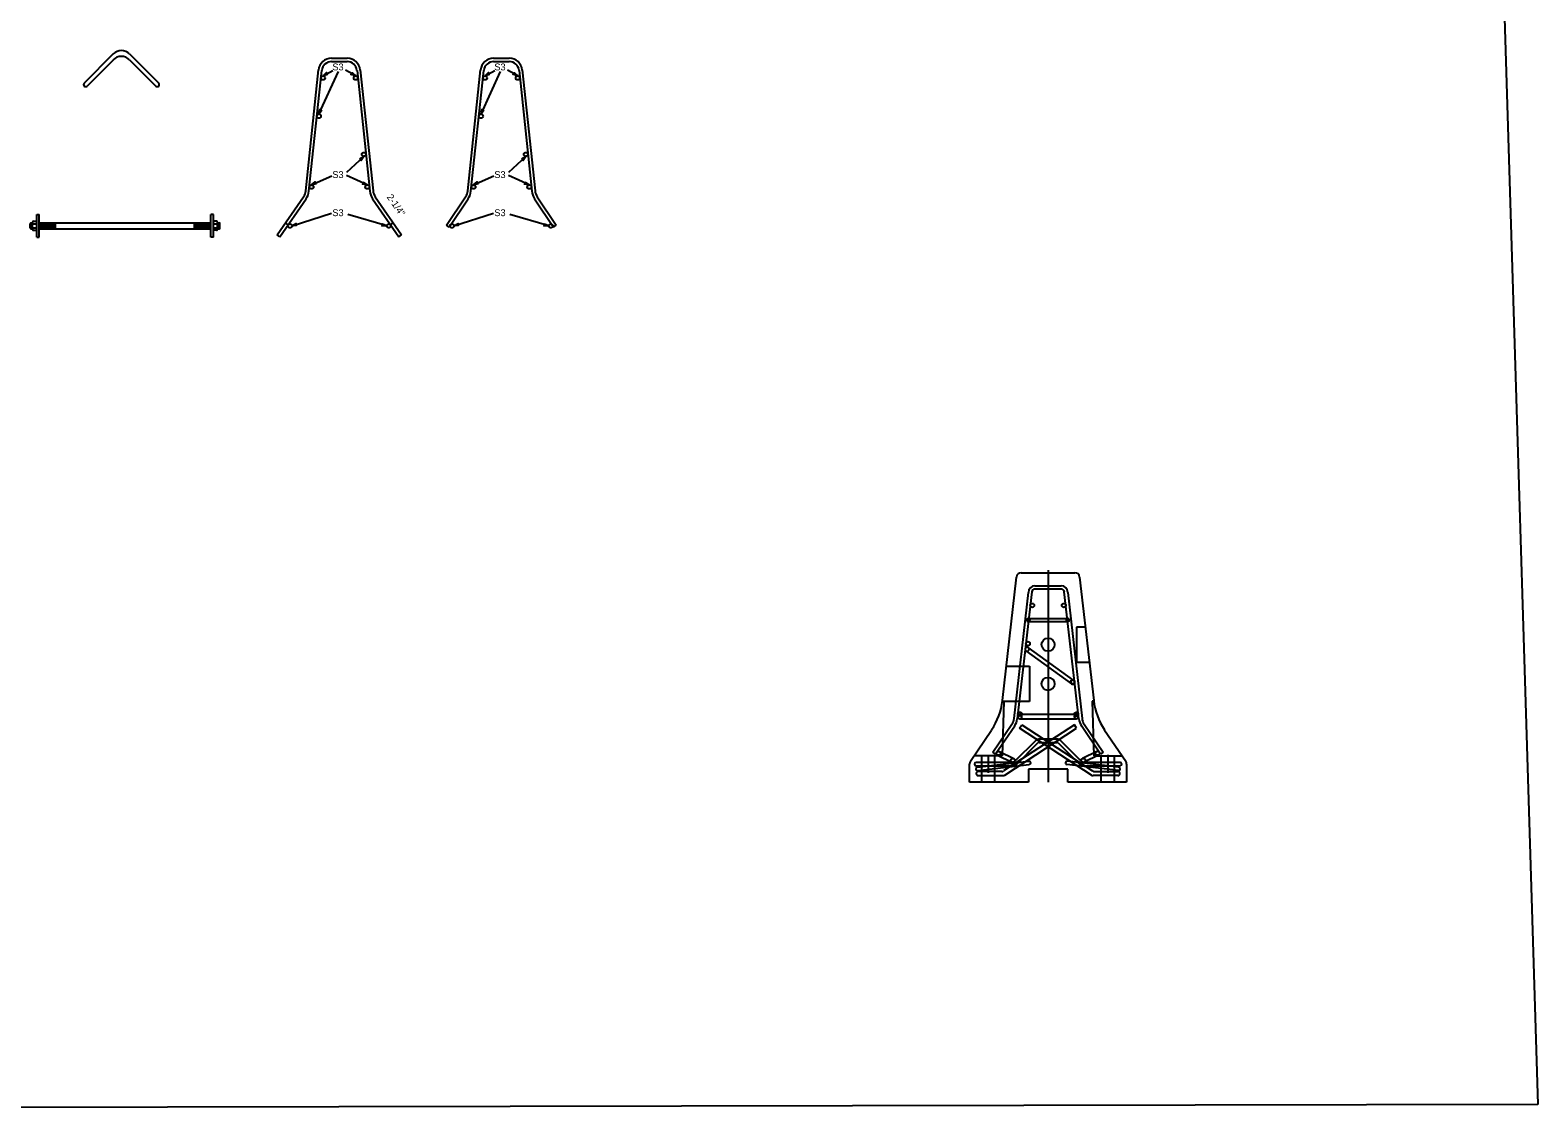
# Model space of a CAD drawing. Extents: x 3565 to 3717, y 391 to 444.
# Drawn here: x 3634.79 to 3653.99, y 390.79 to 404.64 of the extents above; entities that cross this region are included whole.
import ezdxf

# ---------------------------------------------------------------- set-up
doc = ezdxf.new("R2010")
doc.units = 0
for name, color, linetype in [('56 Stage 3 Anno', 7, 'Continuous'), ('60 Nongeo Data', 7, 'Continuous'), ('str_Center-Line-A', 7, 'Continuous'), ('str_Concrete-A', 7, 'Continuous'), ('str_Misc-Steel-A', 7, 'Continuous'), ('str_Reinforcement-C', 7, 'Continuous'), ('str_Reinforcement-D', 7, 'Continuous'), ('str_Reinforcement-E', 7, 'Continuous'), ('str_Reinforcement-F', 7, 'Continuous'), ('str_Reinforcement-G', 7, 'Continuous'), ('str_Reinforcement-H', 7, 'Continuous'), ('tcd_MISC', 7, 'Continuous')]:
    doc.layers.add(name, color=color, linetype=linetype)

msp = doc.modelspace()

# ---------------------------------------------------------------- linework, layer by layer
at = {"layer": '56 Stage 3 Anno'}
for p, q in [((3638.467, 403.57), (3638.717, 404.114)), ((3638.519, 404.057), (3638.643, 404.127)), ((3638.936, 404.057), (3638.807, 404.129)), ((3640.531, 403.57), (3640.78, 404.114)), ((3640.582, 404.057), (3640.706, 404.127)), ((3640.999, 404.057), (3640.87, 404.129)), ((3639.039, 403.031), (3638.82, 402.827)), ((3641.102, 403.031), (3640.883, 402.827)), ((3638.372, 402.669), (3638.632, 402.786)), ((3639.083, 402.669), (3638.818, 402.79)), ((3640.435, 402.669), (3640.696, 402.786)), ((3641.146, 402.669), (3640.881, 402.79)), ((3638.124, 402.147), (3638.625, 402.31)), ((3639.331, 402.147), (3638.835, 402.294)), ((3640.187, 402.147), (3640.689, 402.31)), ((3641.394, 402.147), (3640.898, 402.294))]:
    msp.add_line(p, q, dxfattribs=at)
for points in [[(3638.577, 404.075), (3638.519, 404.057), (3638.564, 404.098), (3638.564, 404.093), (3638.531, 404.064), (3638.574, 404.077), (3638.57, 404.079), (3638.543, 404.07), (3638.564, 404.089), (3638.564, 404.085), (3638.555, 404.077), (3638.566, 404.081), (3638.564, 404.082), (3638.564, 404.098), (3638.564, 404.082)], [(3638.889, 404.099), (3638.936, 404.057), (3638.875, 404.075), (3638.879, 404.077), (3638.923, 404.064), (3638.889, 404.095), (3638.889, 404.09), (3638.911, 404.071), (3638.883, 404.079), (3638.886, 404.081), (3638.899, 404.078), (3638.889, 404.086), (3638.889, 404.083), (3638.875, 404.075), (3638.889, 404.083)], [(3640.64, 404.075), (3640.582, 404.057), (3640.627, 404.098), (3640.627, 404.093), (3640.594, 404.064), (3640.637, 404.077), (3640.633, 404.079), (3640.606, 404.07), (3640.627, 404.089), (3640.627, 404.085), (3640.618, 404.077), (3640.63, 404.081), (3640.627, 404.082), (3640.627, 404.098), (3640.627, 404.082)], [(3640.952, 404.099), (3640.999, 404.057), (3640.939, 404.075), (3640.942, 404.077), (3640.987, 404.064), (3640.952, 404.095), (3640.952, 404.09), (3640.974, 404.071), (3640.946, 404.079), (3640.95, 404.081), (3640.962, 404.078), (3640.952, 404.086), (3640.952, 404.083), (3640.939, 404.075), (3640.952, 404.083)], [(3638.504, 403.619), (3638.467, 403.57), (3638.48, 403.63), (3638.482, 403.626), (3638.473, 403.583), (3638.5, 403.618), (3638.496, 403.618), (3638.479, 403.595), (3638.484, 403.623), (3638.487, 403.619), (3638.484, 403.607), (3638.492, 403.617), (3638.489, 403.617), (3638.48, 403.63), (3638.489, 403.617)], [(3640.567, 403.619), (3640.531, 403.57), (3640.543, 403.63), (3640.545, 403.626), (3640.536, 403.583), (3640.563, 403.618), (3640.559, 403.618), (3640.542, 403.595), (3640.548, 403.623), (3640.55, 403.619), (3640.547, 403.607), (3640.555, 403.617), (3640.552, 403.617), (3640.543, 403.63), (3640.552, 403.617)], [(3638.987, 403), (3639.039, 403.031), (3639.005, 402.981), (3639.004, 402.985), (3639.029, 403.022), (3638.991, 402.999), (3638.994, 402.998), (3639.019, 403.012), (3639.003, 402.989), (3639.002, 402.993), (3639.009, 403.003), (3638.998, 402.997), (3639.001, 402.996), (3639.005, 402.981), (3639.001, 402.996)], [(3641.05, 403), (3641.102, 403.031), (3641.068, 402.981), (3641.067, 402.985), (3641.092, 403.022), (3641.054, 402.999), (3641.058, 402.998), (3641.082, 403.012), (3641.066, 402.989), (3641.065, 402.993), (3641.072, 403.003), (3641.062, 402.997), (3641.065, 402.996), (3641.068, 402.981), (3641.065, 402.996)], [(3638.431, 402.683), (3638.372, 402.669), (3638.42, 402.707), (3638.419, 402.702), (3638.384, 402.675), (3638.428, 402.685), (3638.424, 402.687), (3638.397, 402.681), (3638.419, 402.698), (3638.419, 402.694), (3638.409, 402.687), (3638.421, 402.69), (3638.418, 402.691), (3638.42, 402.707), (3638.418, 402.691)], [(3639.031, 402.705), (3639.083, 402.669), (3639.021, 402.679), (3639.024, 402.682), (3639.07, 402.674), (3639.031, 402.7), (3639.032, 402.696), (3639.057, 402.679), (3639.027, 402.684), (3639.031, 402.687), (3639.043, 402.685), (3639.033, 402.692), (3639.033, 402.689), (3639.021, 402.679), (3639.033, 402.689)], [(3640.494, 402.683), (3640.435, 402.669), (3640.483, 402.707), (3640.482, 402.702), (3640.447, 402.675), (3640.491, 402.685), (3640.488, 402.687), (3640.46, 402.681), (3640.482, 402.698), (3640.482, 402.694), (3640.472, 402.687), (3640.484, 402.69), (3640.481, 402.691), (3640.483, 402.707), (3640.481, 402.691)], [(3641.094, 402.705), (3641.146, 402.669), (3641.084, 402.679), (3641.087, 402.682), (3641.133, 402.674), (3641.095, 402.7), (3641.095, 402.696), (3641.12, 402.679), (3641.091, 402.684), (3641.094, 402.687), (3641.107, 402.685), (3641.096, 402.692), (3641.097, 402.689), (3641.084, 402.679), (3641.097, 402.689)], [(3638.184, 402.155), (3638.124, 402.147), (3638.175, 402.179), (3638.175, 402.175), (3638.137, 402.152), (3638.181, 402.157), (3638.178, 402.16), (3638.15, 402.156), (3638.174, 402.171), (3638.173, 402.167), (3638.162, 402.161), (3638.175, 402.162), (3638.172, 402.164), (3638.175, 402.179), (3638.172, 402.164)], [(3639.274, 402.175), (3639.331, 402.147), (3639.268, 402.149), (3639.271, 402.152), (3639.317, 402.15), (3639.276, 402.171), (3639.277, 402.167), (3639.303, 402.154), (3639.274, 402.155), (3639.277, 402.158), (3639.29, 402.157), (3639.278, 402.163), (3639.279, 402.16), (3639.268, 402.149), (3639.279, 402.16)], [(3640.247, 402.155), (3640.187, 402.147), (3640.239, 402.179), (3640.238, 402.175), (3640.2, 402.152), (3640.244, 402.157), (3640.241, 402.16), (3640.213, 402.156), (3640.237, 402.171), (3640.236, 402.167), (3640.226, 402.161), (3640.238, 402.162), (3640.236, 402.164), (3640.239, 402.179), (3640.236, 402.164)], [(3641.338, 402.175), (3641.394, 402.147), (3641.331, 402.149), (3641.334, 402.152), (3641.38, 402.15), (3641.339, 402.171), (3641.34, 402.167), (3641.367, 402.154), (3641.337, 402.155), (3641.34, 402.158), (3641.353, 402.157), (3641.341, 402.163), (3641.342, 402.16), (3641.331, 402.149), (3641.342, 402.16)]]:
    msp.add_lwpolyline(points, close=True, dxfattribs=at)
at = {"layer": '60 Nongeo Data'}
for p, q in [((3635.848, 404.336), (3635.477, 403.965)), ((3635.849, 404.263), (3635.514, 403.928)), ((3636.054, 404.263), (3636.389, 403.928)), ((3636.055, 404.336), (3636.426, 403.965)), ((3638.627, 404.281), (3638.827, 404.281)), ((3638.627, 404.239), (3638.827, 404.239)), ((3640.691, 404.281), (3640.891, 404.281)), ((3640.691, 404.239), (3640.891, 404.239)), ((3638.299, 402.594), (3638.462, 404.132)), ((3638.34, 402.589), (3638.503, 404.127)), ((3638.952, 404.127), (3639.115, 402.589)), ((3638.993, 404.132), (3639.156, 402.594)), ((3640.362, 402.594), (3640.525, 404.132)), ((3640.403, 402.589), (3640.566, 404.127)), ((3641.015, 404.127), (3641.178, 402.589)), ((3641.056, 404.132), (3641.219, 402.594)), ((3637.936, 402.031), (3638.27, 402.517)), ((3637.97, 402.007), (3638.305, 402.493)), ((3639.15, 402.493), (3639.485, 402.007)), ((3639.184, 402.517), (3639.519, 402.031)), ((3640.093, 402.156), (3640.334, 402.517)), ((3640.127, 402.132), (3640.368, 402.493)), ((3641.213, 402.493), (3641.454, 402.132)), ((3641.248, 402.517), (3641.489, 402.156)), ((3634.872, 402.294), (3634.904, 402.294)), ((3634.872, 402.002), (3634.872, 402.294)), ((3634.904, 402.002), (3634.904, 402.294)), ((3637.122, 402.294), (3637.091, 402.294)), ((3637.091, 402.002), (3637.091, 402.294)), ((3637.122, 402.002), (3637.122, 402.294)), ((3634.789, 402.121), (3634.789, 402.174)), ((3634.799, 402.184), (3634.82, 402.184)), ((3634.799, 402.111), (3634.799, 402.184)), ((3634.799, 402.111), (3634.82, 402.111)), ((3634.82, 402.101), (3634.82, 402.195)), ((3634.82, 402.174), (3634.872, 402.174)), ((3634.82, 402.122), (3634.872, 402.122)), ((3634.83, 402.205), (3634.862, 402.205)), ((3634.83, 402.091), (3634.862, 402.091)), ((3634.872, 402.101), (3634.872, 402.195)), ((3634.904, 402.184), (3637.091, 402.184)), ((3634.904, 402.111), (3637.091, 402.111)), ((3634.924, 402.122), (3634.924, 402.174)), ((3634.945, 402.111), (3634.945, 402.184)), ((3634.966, 402.122), (3634.966, 402.174)), ((3634.987, 402.111), (3634.987, 402.184)), ((3635.008, 402.122), (3635.008, 402.174)), ((3635.029, 402.111), (3635.029, 402.184)), ((3635.049, 402.122), (3635.049, 402.174)), ((3635.07, 402.111), (3635.07, 402.184)), ((3635.091, 402.122), (3635.091, 402.174)), ((3635.112, 402.111), (3635.112, 402.184)), ((3636.883, 402.111), (3636.883, 402.184)), ((3636.904, 402.122), (3636.904, 402.174)), ((3636.924, 402.111), (3636.924, 402.184)), ((3636.945, 402.122), (3636.945, 402.174)), ((3636.966, 402.111), (3636.966, 402.184)), ((3636.987, 402.122), (3636.987, 402.174)), ((3637.008, 402.111), (3637.008, 402.184)), ((3637.029, 402.122), (3637.029, 402.174)), ((3637.049, 402.111), (3637.049, 402.184)), ((3637.07, 402.122), (3637.07, 402.174)), ((3637.122, 402.101), (3637.122, 402.195)), ((3637.122, 402.174), (3637.174, 402.174)), ((3637.122, 402.122), (3637.174, 402.122)), ((3637.164, 402.205), (3637.132, 402.205)), ((3637.164, 402.091), (3637.132, 402.091)), ((3637.174, 402.101), (3637.174, 402.195)), ((3637.174, 402.184), (3637.196, 402.184)), ((3637.174, 402.111), (3637.196, 402.111)), ((3637.196, 402.111), (3637.196, 402.184)), ((3637.206, 402.121), (3637.206, 402.174)), ((3638.076, 402.162), (3638.042, 402.185)), ((3639.378, 402.162), (3639.413, 402.185)), ((3640.127, 402.132), (3640.093, 402.156)), ((3641.454, 402.132), (3641.489, 402.156)), ((3634.872, 402.002), (3634.904, 402.002)), ((3637.122, 402.002), (3637.091, 402.002)), ((3637.97, 402.007), (3637.936, 402.031)), ((3639.485, 402.007), (3639.519, 402.031))]:
    msp.add_line(p, q, dxfattribs=at)
for centre in [(3638.519, 404.031), (3638.936, 404.031), (3640.582, 404.031), (3640.999, 404.031), (3638.467, 403.544), (3640.531, 403.544), (3639.039, 403.057), (3641.102, 403.057), (3638.372, 402.643), (3639.083, 402.643), (3640.435, 402.643), (3641.146, 402.643), (3638.098, 402.147), (3639.357, 402.147), (3640.161, 402.147), (3641.42, 402.147)]:
    msp.add_circle(centre, 0.026, dxfattribs=at)
for centre, radius, start, end in [((3635.951, 404.233), 0.146, 45, 135), ((3635.951, 404.159), 0.146, 44.6937, 135.3063), ((3638.627, 404.114), 0.167, 90, 173.9557), ((3638.627, 404.114), 0.125, 90, 173.9557), ((3638.827, 404.114), 0.167, 6.0443, 90), ((3638.827, 404.114), 0.125, 6.0443, 90), ((3640.691, 404.114), 0.167, 90, 173.9557), ((3640.691, 404.114), 0.125, 90, 173.9557), ((3640.891, 404.114), 0.167, 6.0443, 90), ((3640.891, 404.114), 0.125, 6.0443, 90), ((3635.495, 403.946), 0.026, 135, 315), ((3636.408, 403.946), 0.026, 225, 45), ((3638.133, 402.611), 0.167, 325.4542, 353.9557), ((3638.133, 402.611), 0.208, 325.4542, 353.9557), ((3639.322, 402.611), 0.208, 186.0443, 214.5458), ((3639.322, 402.611), 0.167, 186.0443, 214.5458), ((3640.196, 402.611), 0.167, 325.4542, 353.9557), ((3640.196, 402.611), 0.208, 325.4542, 353.9557), ((3641.385, 402.611), 0.208, 186.0443, 214.5458), ((3641.385, 402.611), 0.167, 186.0443, 214.5458), ((3634.799, 402.174), 0.01, 90, 180), ((3634.799, 402.121), 0.01, 180, 270), ((3634.83, 402.195), 0.01, 90, 180), ((3634.83, 402.101), 0.01, 180, 270), ((3634.862, 402.195), 0.01, 0, 90), ((3634.862, 402.101), 0.01, 270, 360), ((3637.132, 402.195), 0.01, 90, 180), ((3637.132, 402.101), 0.01, 180, 270), ((3637.164, 402.195), 0.01, 0, 90), ((3637.164, 402.101), 0.01, 270, 0), ((3637.196, 402.174), 0.01, 0, 90), ((3637.196, 402.121), 0.01, 270, 0)]:
    msp.add_arc(centre, radius, start, end, dxfattribs=at)
at = {"layer": 'str_Center-Line-A'}
msp.add_line((3647.753, 397.765), (3647.753, 395.065), dxfattribs=at)
at = {"layer": 'str_Concrete-A'}
for p, q in [((3647.172, 396.102), (3647.35, 397.676)), ((3647.412, 397.731), (3647.413, 397.731)), ((3647.413, 397.731), (3648.093, 397.731)), ((3648.155, 397.676), (3648.334, 396.102)), ((3648.226, 397.039), (3648.116, 397.039)), ((3648.116, 397.039), (3648.116, 396.591)), ((3647.225, 396.539), (3647.518, 396.539)), ((3647.518, 396.539), (3647.518, 396.091)), ((3648.116, 396.591), (3648.275, 396.591)), ((3647.19, 396.096), (3647.17, 395.398)), ((3647.518, 396.091), (3647.175, 396.091)), ((3648.335, 396.096), (3648.315, 396.096)), ((3648.315, 396.096), (3648.336, 395.398)), ((3646.764, 395.331), (3647.033, 395.728)), ((3648.472, 395.728), (3648.742, 395.331)), ((3647.17, 395.398), (3646.81, 395.398)), ((3646.909, 395.065), (3646.909, 395.398)), ((3646.909, 395.065), (3646.909, 395.398)), ((3647.076, 395.065), (3647.076, 395.398)), ((3647.076, 395.065), (3647.076, 395.398)), ((3648.336, 395.398), (3648.696, 395.398)), ((3648.43, 395.065), (3648.43, 395.398)), ((3648.597, 395.065), (3648.597, 395.398)), ((3646.753, 395.065), (3646.753, 395.295)), ((3648.003, 395.231), (3647.503, 395.231)), ((3647.503, 395.231), (3647.503, 395.065)), ((3648.003, 395.065), (3648.003, 395.231)), ((3648.753, 395.295), (3648.753, 395.065)), ((3647.503, 395.065), (3646.753, 395.065)), ((3648.753, 395.065), (3648.003, 395.065))]:
    msp.add_line(p, q, dxfattribs=at)
for centre in [(3647.753, 396.815), (3647.753, 396.315)]:
    msp.add_circle(centre, 0.0833, dxfattribs=at)
for centre, radius, start, end in [((3647.412, 397.669), 0.0625, 90, 173.5282), ((3648.093, 397.669), 0.0625, 6.4718, 90), ((3646.344, 396.196), 0.833, 325.8494, 353.5228), ((3649.162, 396.196), 0.833, 186.4772, 214.1506), ((3646.815, 395.295), 0.0625, 145.8494, 180), ((3648.69, 395.295), 0.0625, 0, 34.1506)]:
    msp.add_arc(centre, radius, start, end, dxfattribs=at)
at = {"layer": 'str_Misc-Steel-A'}
for p, q in [((3647.6, 395.599), (3647.321, 395.321)), ((3647.345, 395.285), (3647.623, 395.564)), ((3647.876, 395.612), (3647.629, 395.612)), ((3647.638, 395.57), (3647.868, 395.57)), ((3647.882, 395.564), (3648.161, 395.285)), ((3648.184, 395.321), (3647.906, 395.599)), ((3646.992, 395.412), (3646.992, 395.184)), ((3648.513, 395.412), (3648.513, 395.184)), ((3647.307, 395.315), (3646.836, 395.315)), ((3646.836, 395.273), (3647.315, 395.273)), ((3648.19, 395.273), (3648.67, 395.273)), ((3648.67, 395.315), (3648.199, 395.315))]:
    msp.add_line(p, q, dxfattribs=at)
for centre, radius, start, end in [((3647.629, 395.57), 0.0417, 90, 135), ((3647.638, 395.549), 0.0208, 90, 135), ((3647.868, 395.549), 0.0208, 45, 90), ((3647.876, 395.57), 0.0417, 45, 90), ((3646.836, 395.294), 0.0208, 90, 270), ((3647.307, 395.336), 0.0208, 270, 315), ((3647.315, 395.315), 0.0417, 270, 315), ((3648.19, 395.315), 0.0417, 225, 270), ((3648.199, 395.336), 0.0208, 225, 270), ((3648.67, 395.294), 0.0208, 270, 90)]:
    msp.add_arc(centre, radius, start, end, dxfattribs=at)
at = {"layer": 'str_Reinforcement-C'}
for p, q in [((3647.32, 395.875), (3647.502, 397.481)), ((3647.545, 397.486), (3647.361, 395.87)), ((3647.586, 397.565), (3647.92, 397.565)), ((3647.92, 397.523), (3647.586, 397.523)), ((3648.144, 395.87), (3647.96, 397.486)), ((3648.003, 397.481), (3648.186, 395.875)), ((3647.049, 395.444), (3647.293, 395.802)), ((3647.328, 395.779), (3647.083, 395.421)), ((3648.422, 395.421), (3648.177, 395.78)), ((3648.212, 395.802), (3648.456, 395.444)), ((3647.083, 395.421), (3647.049, 395.444)), ((3648.456, 395.444), (3648.422, 395.421))]:
    msp.add_line(p, q, dxfattribs=at)
for centre, radius, start, end in [((3647.586, 397.481), 0.0833, 90, 180), ((3647.586, 397.481), 0.0417, 90, 173.5092), ((3647.919, 397.481), 0.0417, 6.4908, 90), ((3647.92, 397.481), 0.0833, 0, 90), ((3647.154, 395.894), 0.167, 326.6593, 353.5092), ((3647.154, 395.894), 0.208, 326.6593, 353.5092), ((3648.351, 395.894), 0.208, 186.4908, 213.3407), ((3648.351, 395.894), 0.167, 186.4908, 213.3407)]:
    msp.add_arc(centre, radius, start, end, dxfattribs=at)
at = {"layer": 'str_Reinforcement-D'}
for p, q in [((3648.088, 395.793), (3647.185, 395.207)), ((3647.201, 395.155), (3648.116, 395.75)), ((3647.389, 395.75), (3647.418, 395.793)), ((3648.305, 395.155), (3647.389, 395.75)), ((3647.418, 395.793), (3648.32, 395.207)), ((3648.116, 395.75), (3648.088, 395.793)), ((3647.163, 395.2), (3646.862, 395.2)), ((3648.343, 395.2), (3648.643, 395.2)), ((3646.862, 395.148), (3647.178, 395.148)), ((3648.643, 395.148), (3648.328, 395.148))]:
    msp.add_line(p, q, dxfattribs=at)
for centre, radius, start, end in [((3646.862, 395.174), 0.026, 90, 270), ((3647.163, 395.242), 0.0417, 270, 303), ((3648.343, 395.242), 0.0417, 237, 270), ((3648.643, 395.174), 0.026, 270, 90), ((3647.178, 395.19), 0.0417, 270, 303), ((3648.328, 395.19), 0.0417, 237, 270)]:
    msp.add_arc(centre, radius, start, end, dxfattribs=at)
at = {"layer": 'str_Reinforcement-E'}
for p, q in [((3647.47, 396.737), (3648.052, 396.316)), ((3648.083, 396.358), (3647.5, 396.779)), ((3648.112, 395.924), (3647.393, 395.924)), ((3647.393, 395.872), (3648.112, 395.872))]:
    msp.add_line(p, q, dxfattribs=at)
for centre, start, end in [((3647.485, 396.758), 54.1377, 234.1377), ((3647.485, 396.758), 234.1377, 54.1377), ((3648.067, 396.337), 54.1377, 234.1377), ((3648.067, 396.337), 234.1377, 54.1377), ((3647.393, 395.898), 90, 270), ((3647.393, 395.898), 270, 90), ((3648.112, 395.898), 90, 270), ((3648.112, 395.898), 270, 90)]:
    msp.add_arc(centre, 0.026, start, end, dxfattribs=at)
at = {"layer": 'str_Reinforcement-F'}
for p, q in [((3647.503, 397.148), (3648.003, 397.148)), ((3648.003, 397.106), (3647.503, 397.106))]:
    msp.add_line(p, q, dxfattribs=at)
for centre, start, end in [((3647.503, 397.127), 90, 270), ((3647.503, 397.127), 270, 90), ((3648.003, 397.127), 90, 270), ((3648.003, 397.127), 270, 90)]:
    msp.add_arc(centre, 0.0208, start, end, dxfattribs=at)
at = {"layer": 'str_Reinforcement-G'}
for p, q in [((3647.111, 395.409), (3647.293, 395.317)), ((3647.134, 395.455), (3647.316, 395.364)), ((3648.372, 395.455), (3648.19, 395.364)), ((3648.395, 395.409), (3648.213, 395.317))]:
    msp.add_line(p, q, dxfattribs=at)
for centre in [(3647.551, 397.315), (3647.954, 397.315), (3647.496, 396.828), (3648.065, 396.342), (3647.394, 395.931), (3648.112, 395.928), (3647.122, 395.432), (3647.304, 395.341), (3648.201, 395.341), (3648.383, 395.432)]:
    msp.add_circle(centre, 0.026, dxfattribs=at)
at = {"layer": 'str_Reinforcement-H'}
for p, q in [((3646.852, 395.255), (3647.509, 395.33)), ((3646.857, 395.213), (3647.514, 395.289)), ((3648.649, 395.213), (3647.992, 395.289)), ((3648.654, 395.255), (3647.996, 395.33))]:
    msp.add_line(p, q, dxfattribs=at)
for centre, start, end in [((3646.854, 395.234), 96.5413, 276.5413), ((3647.512, 395.309), 276.5413, 96.5413), ((3647.994, 395.309), 83.4587, 263.4587), ((3648.652, 395.234), 263.4587, 83.4587)]:
    msp.add_arc(centre, 0.0208, start, end, dxfattribs=at)
at = {"layer": 'tcd_MISC'}
for p, q in [((3652.418, 442.014), (3653.991, 390.961)), ((3653.991, 390.961), (3567.662, 390.79))]:
    msp.add_line(p, q, dxfattribs=at)

# ---------------------------------------------------------------- texts
at = {"layer": '56 Stage 3 Anno'}
for p in [(3638.638, 404.127), (3640.701, 404.127), (3638.638, 402.756), (3640.701, 402.756), (3638.638, 402.271), (3640.701, 402.271)]:
    msp.add_text('S3', height=0.0875, dxfattribs=at).set_placement(p)
msp.add_text('2-1/4"', height=0.0875, rotation=304.5458, dxfattribs=at).set_placement((3639.326, 402.514))

doc.saveas('drawing.dxf')
